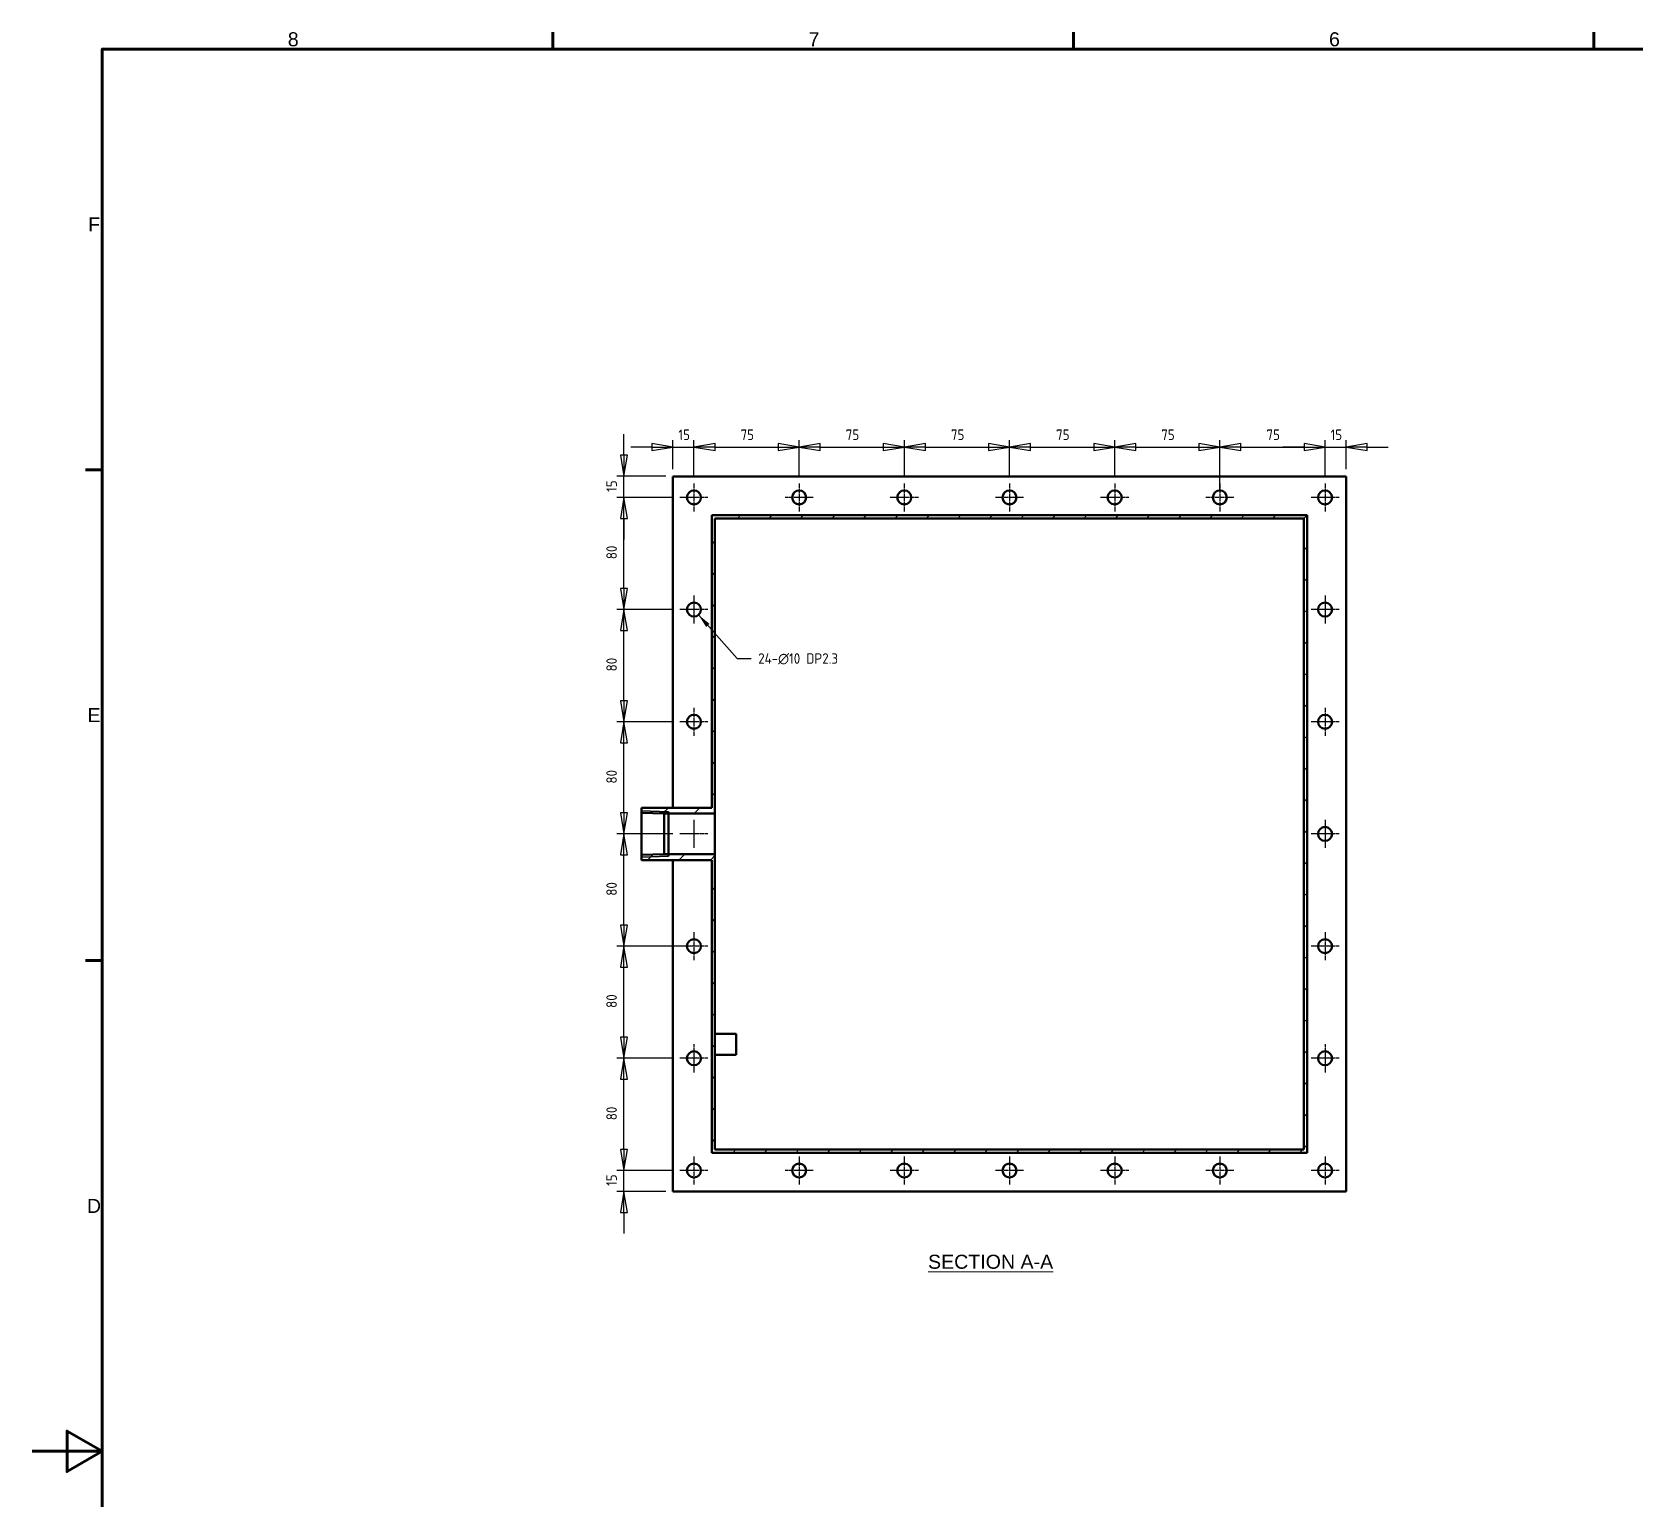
# Model space of a CAD drawing. Header units: millimetres. Extents: x 0 to 2970, y 0 to 2100.
# Drawn here: x 0 to 1144, y 1015 to 2062 of the extents above; entities that cross this region are included whole.
import ezdxf

# ---------------------------------------------------------------- set-up
doc = ezdxf.new("R2010")
doc.units = ezdxf.units.MM
doc.header["$LTSCALE"] = 5
doc.linetypes.add('CHAIN', pattern=[0.7087, 0.4724, -0.0591, 0.1181, -0.0591])
doc.layers.get('0').update_dxf_attribs({"lineweight": 25})
for name, color, linetype, lineweight in [('가시적인 것(ISO)', 7, 'Continuous', 50), ('경계(ISO)', 7, 'Continuous', 70), ('기호(ISO)', 7, 'Continuous', 25), ('치수(ISO)', 7, 'Continuous', 25)]:
    doc.layers.add(name, color=color, linetype=linetype, lineweight=lineweight)
for name, color, linetype, lineweight, true_color in [('가시적인 좁은 것(ISO)', 1, 'Continuous', 35, 0xff0000), ('중심 표식(ISO)', 1, 'Continuous', 25, 0xff0000), ('해치(ISO)', 1, 'Continuous', 18, 0xff0000)]:
    doc.layers.add(name, color=color, linetype=linetype, lineweight=lineweight, true_color=true_color)
doc.styles.add('ISO Proportional', font='arial.ttf')
doc.styles.add('ISO ProportionalPSTEK', font='isocp.shx')
doc.styles.add('텍스트 스타일403', font='arial.ttf')
doc.dimstyles.new('PSTEK', dxfattribs={"dimscale": 5, "dimtxt": 1.5, "dimasz": 3, "dimexe": 1, "dimexo": 1, "dimgap": 1, "dimtad": 1, "dimrnd": 1e-08, "dimdsep": 46, "dimtxsty": 'ISO ProportionalPSTEK', "dimblk": 'Filled-1', "dimcen": 0.09, "dimdle": 10, "dimclrd": 3, "dimclre": 3, "dimclrt": 1, "dimadec": 1, "dimazin": 2, "dimtfac": 1, "dimtmove": 0, "dimatfit": 3, "dimfxl": 1, "dimtolj": 1, "dimlwd": -1, "dimlwe": -1, "dimarcsym": 0})
doc.dimstyles.new('PSTEK$7', dxfattribs={"dimscale": 5, "dimtxt": 1.5, "dimasz": 2, "dimexe": 1, "dimexo": 1, "dimgap": 1, "dimtad": 1, "dimrnd": 1e-08, "dimdsep": 46, "dimtxsty": 'ISO ProportionalPSTEK', "dimblk": 'Filled-1', "dimcen": 0.09, "dimdle": 10, "dimclrd": 3, "dimclre": 3, "dimclrt": 1, "dimadec": 1, "dimazin": 2, "dimtfac": 1, "dimtmove": 0, "dimatfit": 3, "dimfxl": 1, "dimtolj": 1, "dimlwd": -1, "dimlwe": -1, "dimarcsym": 0})

# ---------------------------------------------------------------- blocks, each defined once
blk = doc.blocks.new('경계 Default Border')
at = {"layer": '경계(ISO)'}
for p, q in [((74.25, 410), (74.25, 412.4)), ((148.5, 410), (148.5, 412.4)), ((222.75, 410), (222.75, 412.4)), ((10, 350), (7.6, 350)), ((10, 280), (7.6, 280))]:
    blk.add_line(p, q, dxfattribs=at)
at = {"layer": '경계(ISO)', "flags": 128}
for points in [[(10, 10), (10, 410), (584, 410), (584, 10), (10, 10)], [(0, 210), (10, 210), (5, 212.89), (5, 207.11), (10, 210)]]:
    blk.add_lwpolyline(points, dxfattribs=at)
at = {"layer": '경계(ISO)', "color": 7, "char_height": 2, "attachment_point": 7, "style": 'ISO Proportional'}
for s, insert in [('8', (36.47, 410.37)), ('7', (110.74, 410.4)), ('6', (184.96, 410.37)), ('F', (7.99, 384)), ('E', (7.9, 314)), ('D', (7.82, 244))]:
    blk.add_mtext(s, dxfattribs=dict(at, insert=insert))
blk = doc.blocks.new('Filled-1')
at = {"color": 0}
for p, q in [((0, 0), (-1, 0.167)), ((-1, 0.167), (-1, -0.167)), ((-1, 0), (0, 0)), ((-1, -0.167), (0, 0))]:
    blk.add_line(p, q, dxfattribs=at)
at = {"color": 0, "flags": 128}
blk.add_lwpolyline([(-1, -0.167), (0, 0), (-1, 0.167), (-1, -0.167)], dxfattribs=at)
at = {"color": 0}
blk.add_solid([(-1, -0.167), (0, 0), (-1, 0.167), (-1, -0.167)], dxfattribs=at)
blk = doc.blocks.new('*D16')
at = {"layer": 'Defpoints', "color": 0, "transparency": 16777216}
for p in [(422, 1250.3), (462, 1250.3), (457, 1235.3)]:
    blk.add_point(p, dxfattribs=at)
at = {"layer": '치수(ISO)', "color": 3, "transparency": 16777216}
for p, q in [((422, 1265.3), (422, 1280.3)), ((457, 1250.3), (417, 1250.3)), ((422, 1235.3), (422, 1250.3)), ((452, 1235.3), (417, 1235.3)), ((422, 1220.3), (422, 1205.3))]:
    blk.add_line(p, q, dxfattribs=at)
at = {"layer": '치수(ISO)', "color": 3, "transparency": 16777216, "xscale": 15, "yscale": 15, "zscale": 15}
for p, rotation in [((422, 1250.3), 270), ((422, 1235.3), 90)]:
    blk.add_blockref('Filled-1', p, dxfattribs=dict(at, rotation=rotation))
at = {"layer": '치수(ISO)', "color": 1, "transparency": 16777216, "insert": (409.5, 1239.2), "char_height": 7.5, "attachment_point": 1, "rotation": 90, "style": 'ISO ProportionalPSTEK'}
blk.add_mtext('\\A1;15', dxfattribs=at)
blk = doc.blocks.new('*D17')
at = {"layer": 'Defpoints', "color": 0, "transparency": 16777216}
for p in [(422, 1745.3), (457, 1745.3), (462, 1730.3)]:
    blk.add_point(p, dxfattribs=at)
at = {"layer": '치수(ISO)', "color": 3, "transparency": 16777216}
for p, q in [((422, 1760.3), (422, 1775.3)), ((452, 1745.3), (417, 1745.3)), ((422, 1730.3), (422, 1745.3)), ((457, 1730.3), (417, 1730.3)), ((422, 1715.3), (422, 1700.3))]:
    blk.add_line(p, q, dxfattribs=at)
at = {"layer": '치수(ISO)', "color": 3, "transparency": 16777216, "xscale": 15, "yscale": 15, "zscale": 15}
for p, rotation in [((422, 1745.3), 270), ((422, 1730.3), 90)]:
    blk.add_blockref('Filled-1', p, dxfattribs=dict(at, rotation=rotation))
at = {"layer": '치수(ISO)', "color": 1, "transparency": 16777216, "insert": (409.5, 1734.2), "char_height": 7.5, "attachment_point": 1, "rotation": 90, "style": 'ISO ProportionalPSTEK'}
blk.add_mtext('\\A1;15', dxfattribs=at)
blk = doc.blocks.new('*D18')
at = {"layer": 'Defpoints', "color": 0, "transparency": 16777216}
for p in [(422, 1730.3), (462, 1730.3), (462, 1650.3)]:
    blk.add_point(p, dxfattribs=at)
at = {"layer": '치수(ISO)', "color": 3, "transparency": 16777216}
for p, q in [((457, 1730.3), (417, 1730.3)), ((422, 1665.3), (422, 1715.3)), ((457, 1650.3), (417, 1650.3))]:
    blk.add_line(p, q, dxfattribs=at)
at = {"layer": '치수(ISO)', "color": 3, "transparency": 16777216, "xscale": 15, "yscale": 15, "zscale": 15}
for p, rotation in [((422, 1730.3), 90), ((422, 1650.3), 270)]:
    blk.add_blockref('Filled-1', p, dxfattribs=dict(at, rotation=rotation))
at = {"layer": '치수(ISO)', "color": 1, "transparency": 16777216, "insert": (409.5, 1686.2), "char_height": 7.5, "attachment_point": 1, "rotation": 90, "style": 'ISO ProportionalPSTEK'}
blk.add_mtext('\\A1;80', dxfattribs=at)
blk = doc.blocks.new('*D19')
at = {"layer": 'Defpoints', "color": 0, "transparency": 16777216}
for p in [(472, 1766.2), (457, 1745.3), (472, 1740.3)]:
    blk.add_point(p, dxfattribs=at)
at = {"layer": '치수(ISO)', "color": 3, "transparency": 16777216}
for p, q in [((442, 1766.2), (427, 1766.2)), ((457, 1750.3), (457, 1771.2)), ((457, 1766.2), (472, 1766.2)), ((472, 1745.3), (472, 1771.2)), ((487, 1766.2), (502, 1766.2))]:
    blk.add_line(p, q, dxfattribs=at)
at = {"layer": '치수(ISO)', "color": 3, "transparency": 16777216, "xscale": 15, "yscale": 15, "zscale": 15}
blk.add_blockref('Filled-1', (457, 1766.2), dxfattribs=at)
at = {"layer": '치수(ISO)', "color": 3, "transparency": 16777216, "xscale": 15, "yscale": 15, "zscale": 15, "rotation": 180}
blk.add_blockref('Filled-1', (472, 1766.2), dxfattribs=at)
at = {"layer": '치수(ISO)', "color": 1, "transparency": 16777216, "insert": (460.9, 1778.7), "char_height": 7.5, "attachment_point": 1, "style": 'ISO ProportionalPSTEK'}
blk.add_mtext('\\A1;15', dxfattribs=at)
blk = doc.blocks.new('*D20')
at = {"layer": 'Defpoints', "color": 0, "transparency": 16777216}
for p in [(547, 1766.2), (472, 1740.3), (547, 1740.3)]:
    blk.add_point(p, dxfattribs=at)
at = {"layer": '치수(ISO)', "color": 3, "transparency": 16777216}
for p, q in [((472, 1745.3), (472, 1771.2)), ((487, 1766.2), (532, 1766.2)), ((547, 1745.3), (547, 1771.2))]:
    blk.add_line(p, q, dxfattribs=at)
at = {"layer": '치수(ISO)', "color": 3, "transparency": 16777216, "xscale": 15, "yscale": 15, "zscale": 15, "rotation": 180}
blk.add_blockref('Filled-1', (472, 1766.2), dxfattribs=at)
at = {"layer": '치수(ISO)', "color": 3, "transparency": 16777216, "xscale": 15, "yscale": 15, "zscale": 15}
blk.add_blockref('Filled-1', (547, 1766.2), dxfattribs=at)
at = {"layer": '치수(ISO)', "color": 1, "transparency": 16777216, "insert": (505.2, 1778.7), "char_height": 7.5, "attachment_point": 1, "style": 'ISO ProportionalPSTEK'}
blk.add_mtext('\\A1;75', dxfattribs=at)
blk = doc.blocks.new('*D21')
at = {"layer": 'Defpoints', "color": 0, "transparency": 16777216}
for p in [(937, 1766.2), (922, 1740.3), (937, 1745.3)]:
    blk.add_point(p, dxfattribs=at)
at = {"layer": '치수(ISO)', "color": 3, "transparency": 16777216}
for p, q in [((907, 1766.2), (892, 1766.2)), ((922, 1745.3), (922, 1771.2)), ((922, 1766.2), (937, 1766.2)), ((937, 1750.3), (937, 1771.2)), ((952, 1766.2), (967, 1766.2))]:
    blk.add_line(p, q, dxfattribs=at)
at = {"layer": '치수(ISO)', "color": 3, "transparency": 16777216, "xscale": 15, "yscale": 15, "zscale": 15}
blk.add_blockref('Filled-1', (922, 1766.2), dxfattribs=at)
at = {"layer": '치수(ISO)', "color": 3, "transparency": 16777216, "xscale": 15, "yscale": 15, "zscale": 15, "rotation": 180}
blk.add_blockref('Filled-1', (937, 1766.2), dxfattribs=at)
at = {"layer": '치수(ISO)', "color": 1, "transparency": 16777216, "insert": (925.9, 1778.7), "char_height": 7.5, "attachment_point": 1, "style": 'ISO ProportionalPSTEK'}
blk.add_mtext('\\A1;15', dxfattribs=at)
blk = doc.blocks.new('*D53')
at = {"layer": 'Defpoints', "color": 0, "transparency": 16777216}
for p in [(422, 1330.3), (462, 1330.3), (462, 1250.3)]:
    blk.add_point(p, dxfattribs=at)
at = {"layer": '치수(ISO)', "color": 3, "transparency": 16777216}
for p, q in [((457, 1330.3), (417, 1330.3)), ((422, 1265.3), (422, 1315.3)), ((457, 1250.3), (417, 1250.3))]:
    blk.add_line(p, q, dxfattribs=at)
at = {"layer": '치수(ISO)', "color": 3, "transparency": 16777216, "xscale": 15, "yscale": 15, "zscale": 15}
for p, rotation in [((422, 1330.3), 90), ((422, 1250.3), 270)]:
    blk.add_blockref('Filled-1', p, dxfattribs=dict(at, rotation=rotation))
at = {"layer": '치수(ISO)', "color": 1, "transparency": 16777216, "insert": (409.5, 1286.1), "char_height": 7.5, "attachment_point": 1, "rotation": 90, "style": 'ISO ProportionalPSTEK'}
blk.add_mtext('\\A1;80', dxfattribs=at)
blk = doc.blocks.new('*D54')
at = {"layer": 'Defpoints', "color": 0, "transparency": 16777216}
for p in [(422, 1650.3), (462, 1650.3), (462, 1570.3)]:
    blk.add_point(p, dxfattribs=at)
at = {"layer": '치수(ISO)', "color": 3, "transparency": 16777216}
for p, q in [((457, 1650.3), (417, 1650.3)), ((422, 1585.3), (422, 1635.3)), ((457, 1570.3), (417, 1570.3))]:
    blk.add_line(p, q, dxfattribs=at)
at = {"layer": '치수(ISO)', "color": 3, "transparency": 16777216, "xscale": 15, "yscale": 15, "zscale": 15}
for p, rotation in [((422, 1650.3), 90), ((422, 1570.3), 270)]:
    blk.add_blockref('Filled-1', p, dxfattribs=dict(at, rotation=rotation))
at = {"layer": '치수(ISO)', "color": 1, "transparency": 16777216, "insert": (409.5, 1606.2), "char_height": 7.5, "attachment_point": 1, "rotation": 90, "style": 'ISO ProportionalPSTEK'}
blk.add_mtext('\\A1;80', dxfattribs=at)
blk = doc.blocks.new('*D55')
at = {"layer": 'Defpoints', "color": 0, "transparency": 16777216}
for p in [(422, 1570.3), (462, 1570.3), (462, 1490.3)]:
    blk.add_point(p, dxfattribs=at)
at = {"layer": '치수(ISO)', "color": 3, "transparency": 16777216}
for p, q in [((457, 1570.3), (417, 1570.3)), ((422, 1505.3), (422, 1555.3)), ((457, 1490.3), (417, 1490.3))]:
    blk.add_line(p, q, dxfattribs=at)
at = {"layer": '치수(ISO)', "color": 3, "transparency": 16777216, "xscale": 15, "yscale": 15, "zscale": 15}
for p, rotation in [((422, 1570.3), 90), ((422, 1490.3), 270)]:
    blk.add_blockref('Filled-1', p, dxfattribs=dict(at, rotation=rotation))
at = {"layer": '치수(ISO)', "color": 1, "transparency": 16777216, "insert": (409.5, 1526.2), "char_height": 7.5, "attachment_point": 1, "rotation": 90, "style": 'ISO ProportionalPSTEK'}
blk.add_mtext('\\A1;80', dxfattribs=at)
blk = doc.blocks.new('*D56')
at = {"layer": 'Defpoints', "color": 0, "transparency": 16777216}
for p in [(422, 1490.3), (462, 1490.3), (472, 1410.3)]:
    blk.add_point(p, dxfattribs=at)
at = {"layer": '치수(ISO)', "color": 3, "transparency": 16777216}
for p, q in [((457, 1490.3), (417, 1490.3)), ((422, 1425.3), (422, 1475.3)), ((467, 1410.3), (417, 1410.3))]:
    blk.add_line(p, q, dxfattribs=at)
at = {"layer": '치수(ISO)', "color": 3, "transparency": 16777216, "xscale": 15, "yscale": 15, "zscale": 15}
for p, rotation in [((422, 1490.3), 90), ((422, 1410.3), 270)]:
    blk.add_blockref('Filled-1', p, dxfattribs=dict(at, rotation=rotation))
at = {"layer": '치수(ISO)', "color": 1, "transparency": 16777216, "insert": (409.5, 1446.2), "char_height": 7.5, "attachment_point": 1, "rotation": 90, "style": 'ISO ProportionalPSTEK'}
blk.add_mtext('\\A1;80', dxfattribs=at)
blk = doc.blocks.new('*D57')
at = {"layer": 'Defpoints', "color": 0, "transparency": 16777216}
for p in [(422, 1410.3), (472, 1410.3), (462, 1330.3)]:
    blk.add_point(p, dxfattribs=at)
at = {"layer": '치수(ISO)', "color": 3, "transparency": 16777216}
for p, q in [((467, 1410.3), (417, 1410.3)), ((422, 1345.3), (422, 1395.3)), ((457, 1330.3), (417, 1330.3))]:
    blk.add_line(p, q, dxfattribs=at)
at = {"layer": '치수(ISO)', "color": 3, "transparency": 16777216, "xscale": 15, "yscale": 15, "zscale": 15}
for p, rotation in [((422, 1410.3), 90), ((422, 1330.3), 270)]:
    blk.add_blockref('Filled-1', p, dxfattribs=dict(at, rotation=rotation))
at = {"layer": '치수(ISO)', "color": 1, "transparency": 16777216, "insert": (409.5, 1366.2), "char_height": 7.5, "attachment_point": 1, "rotation": 90, "style": 'ISO ProportionalPSTEK'}
blk.add_mtext('\\A1;80', dxfattribs=at)
blk = doc.blocks.new('*D58')
at = {"layer": 'Defpoints', "color": 0, "transparency": 16777216}
for p in [(622, 1766.2), (547, 1740.3), (622, 1740.3)]:
    blk.add_point(p, dxfattribs=at)
at = {"layer": '치수(ISO)', "color": 3, "transparency": 16777216}
for p, q in [((547, 1745.3), (547, 1771.2)), ((562, 1766.2), (607, 1766.2)), ((622, 1745.3), (622, 1771.2))]:
    blk.add_line(p, q, dxfattribs=at)
at = {"layer": '치수(ISO)', "color": 3, "transparency": 16777216, "xscale": 15, "yscale": 15, "zscale": 15, "rotation": 180}
blk.add_blockref('Filled-1', (547, 1766.2), dxfattribs=at)
at = {"layer": '치수(ISO)', "color": 3, "transparency": 16777216, "xscale": 15, "yscale": 15, "zscale": 15}
blk.add_blockref('Filled-1', (622, 1766.2), dxfattribs=at)
at = {"layer": '치수(ISO)', "color": 1, "transparency": 16777216, "insert": (580.2, 1778.7), "char_height": 7.5, "attachment_point": 1, "style": 'ISO ProportionalPSTEK'}
blk.add_mtext('\\A1;75', dxfattribs=at)
blk = doc.blocks.new('*D59')
at = {"layer": 'Defpoints', "color": 0, "transparency": 16777216}
for p in [(697, 1766.2), (622, 1740.3), (697, 1740.3)]:
    blk.add_point(p, dxfattribs=at)
at = {"layer": '치수(ISO)', "color": 3, "transparency": 16777216}
for p, q in [((622, 1745.3), (622, 1771.2)), ((637, 1766.2), (682, 1766.2)), ((697, 1745.3), (697, 1771.2))]:
    blk.add_line(p, q, dxfattribs=at)
at = {"layer": '치수(ISO)', "color": 3, "transparency": 16777216, "xscale": 15, "yscale": 15, "zscale": 15, "rotation": 180}
blk.add_blockref('Filled-1', (622, 1766.2), dxfattribs=at)
at = {"layer": '치수(ISO)', "color": 3, "transparency": 16777216, "xscale": 15, "yscale": 15, "zscale": 15}
blk.add_blockref('Filled-1', (697, 1766.2), dxfattribs=at)
at = {"layer": '치수(ISO)', "color": 1, "transparency": 16777216, "insert": (655.2, 1778.7), "char_height": 7.5, "attachment_point": 1, "style": 'ISO ProportionalPSTEK'}
blk.add_mtext('\\A1;75', dxfattribs=at)
blk = doc.blocks.new('*D60')
at = {"layer": 'Defpoints', "color": 0, "transparency": 16777216}
for p in [(772, 1766.2), (697, 1740.3), (772, 1740.3)]:
    blk.add_point(p, dxfattribs=at)
at = {"layer": '치수(ISO)', "color": 3, "transparency": 16777216}
for p, q in [((697, 1745.3), (697, 1771.2)), ((712, 1766.2), (757, 1766.2)), ((772, 1745.3), (772, 1771.2))]:
    blk.add_line(p, q, dxfattribs=at)
at = {"layer": '치수(ISO)', "color": 3, "transparency": 16777216, "xscale": 15, "yscale": 15, "zscale": 15, "rotation": 180}
blk.add_blockref('Filled-1', (697, 1766.2), dxfattribs=at)
at = {"layer": '치수(ISO)', "color": 3, "transparency": 16777216, "xscale": 15, "yscale": 15, "zscale": 15}
blk.add_blockref('Filled-1', (772, 1766.2), dxfattribs=at)
at = {"layer": '치수(ISO)', "color": 1, "transparency": 16777216, "insert": (730.2, 1778.7), "char_height": 7.5, "attachment_point": 1, "style": 'ISO ProportionalPSTEK'}
blk.add_mtext('\\A1;75', dxfattribs=at)
blk = doc.blocks.new('*D61')
at = {"layer": 'Defpoints', "color": 0, "transparency": 16777216}
for p in [(847, 1766.2), (772, 1740.3), (847, 1730.3)]:
    blk.add_point(p, dxfattribs=at)
at = {"layer": '치수(ISO)', "color": 3, "transparency": 16777216}
for p, q in [((772, 1745.3), (772, 1771.2)), ((787, 1766.2), (832, 1766.2)), ((847, 1735.3), (847, 1771.2))]:
    blk.add_line(p, q, dxfattribs=at)
at = {"layer": '치수(ISO)', "color": 3, "transparency": 16777216, "xscale": 15, "yscale": 15, "zscale": 15, "rotation": 180}
blk.add_blockref('Filled-1', (772, 1766.2), dxfattribs=at)
at = {"layer": '치수(ISO)', "color": 3, "transparency": 16777216, "xscale": 15, "yscale": 15, "zscale": 15}
blk.add_blockref('Filled-1', (847, 1766.2), dxfattribs=at)
at = {"layer": '치수(ISO)', "color": 1, "transparency": 16777216, "insert": (805.2, 1778.7), "char_height": 7.5, "attachment_point": 1, "style": 'ISO ProportionalPSTEK'}
blk.add_mtext('\\A1;75', dxfattribs=at)
blk = doc.blocks.new('*D62')
at = {"layer": 'Defpoints', "color": 0, "transparency": 16777216}
for p in [(922, 1766.2), (922, 1740.3), (847, 1730.3)]:
    blk.add_point(p, dxfattribs=at)
at = {"layer": '치수(ISO)', "color": 3, "transparency": 16777216}
for p, q in [((847, 1735.3), (847, 1771.2)), ((862, 1766.2), (907, 1766.2)), ((922, 1745.3), (922, 1771.2))]:
    blk.add_line(p, q, dxfattribs=at)
at = {"layer": '치수(ISO)', "color": 3, "transparency": 16777216, "xscale": 15, "yscale": 15, "zscale": 15, "rotation": 180}
blk.add_blockref('Filled-1', (847, 1766.2), dxfattribs=at)
at = {"layer": '치수(ISO)', "color": 3, "transparency": 16777216, "xscale": 15, "yscale": 15, "zscale": 15}
blk.add_blockref('Filled-1', (922, 1766.2), dxfattribs=at)
at = {"layer": '치수(ISO)', "color": 1, "transparency": 16777216, "insert": (880.2, 1778.7), "char_height": 7.5, "attachment_point": 1, "style": 'ISO ProportionalPSTEK'}
blk.add_mtext('\\A1;75', dxfattribs=at)

msp = doc.modelspace()

# ---------------------------------------------------------------- hatches: boundary and pattern name
at = {"layer": '해치(ISO)'}
h = msp.add_hatch(dxfattribs=at)
h.set_pattern_fill('ANSI31', color=256, scale=127, style=0)
h.set_pattern_definition([(45, (0, 0), (-11.22532, 11.22532), [])])
h.paths.add_polyline_path([(486.9735, 1715.2579), (906.9735, 1715.2579), (906.9735, 1265.2579), (486.9735, 1265.2579), (486.9735, 1475.7579), (450.7655, 1475.7579), (434.6735, 1475.255), (434.6735, 1471.5079), (484.6735, 1471.5079), (484.6735, 1262.9579), (909.2735, 1262.9579), (909.2735, 1717.5579), (484.6735, 1717.5579), (484.6735, 1509.0079), (434.6735, 1509.0079), (434.6735, 1505.2608), (450.7655, 1504.7579), (486.9735, 1504.7579)])

# ---------------------------------------------------------------- linework, layer by layer
at = {"layer": '가시적인 것(ISO)'}
for p, q in [((456.9735, 1745.2579), (936.9735, 1745.2579)), ((456.9735, 1509.0079), (456.9735, 1745.2579)), ((936.9735, 1745.2579), (936.9735, 1235.2579)), ((909.2735, 1717.5579), (484.6735, 1717.5579)), ((484.6735, 1717.5579), (484.6735, 1509.0079)), ((909.2735, 1262.9579), (909.2735, 1717.5579)), ((486.9735, 1715.2579), (906.9735, 1715.2579)), ((486.9735, 1504.7579), (486.9735, 1715.2579)), ((906.9735, 1715.2579), (906.9735, 1265.2579)), ((484.6735, 1509.0079), (434.6735, 1509.0079)), ((434.6735, 1509.0079), (434.6735, 1505.2608)), ((434.6735, 1505.2608), (450.7655, 1504.7579)), ((434.6735, 1475.255), (434.6735, 1505.2608)), ((450.7655, 1504.7579), (486.9735, 1504.7579)), ((450.7655, 1475.7579), (450.7655, 1504.7579)), ((453.7735, 1506.1436), (453.7735, 1474.3722)), ((486.9735, 1504.7579), (486.9735, 1475.7579)), ((450.7655, 1475.7579), (434.6735, 1475.255)), ((486.9735, 1475.7579), (450.7655, 1475.7579)), ((486.9735, 1265.2579), (486.9735, 1475.7579)), ((434.6735, 1475.255), (434.6735, 1471.5079)), ((434.6735, 1471.5079), (484.6735, 1471.5079)), ((456.9735, 1235.2579), (456.9735, 1471.5079)), ((484.6735, 1471.5079), (484.6735, 1262.9579)), ((486.9735, 1347.7579), (501.9735, 1347.7579)), ((501.9735, 1332.7579), (501.9735, 1347.7579)), ((486.9735, 1332.7579), (501.9735, 1332.7579)), ((484.6735, 1262.9579), (909.2735, 1262.9579)), ((906.9735, 1265.2579), (486.9735, 1265.2579)), ((936.9735, 1235.2579), (456.9735, 1235.2579))]:
    msp.add_line(p, q, dxfattribs=at)
for centre in [(471.9735, 1730.2579), (546.9735, 1730.2579), (621.9735, 1730.2579), (696.9735, 1730.2579), (771.9735, 1730.2579), (846.9735, 1730.2579), (921.9735, 1730.2579), (471.9735, 1650.2579), (921.9735, 1650.2579), (471.9735, 1570.2579), (921.9735, 1570.2579), (921.9735, 1490.2579), (471.9735, 1410.2579), (921.9735, 1410.2579), (471.9735, 1330.2579), (921.9735, 1330.2579), (471.9735, 1250.2579), (546.9735, 1250.2579), (621.9735, 1250.2579), (696.9735, 1250.2579), (771.9735, 1250.2579), (846.9735, 1250.2579), (921.9735, 1250.2579)]:
    msp.add_circle(centre, 5, dxfattribs=at)
at = {"layer": '가시적인 좁은 것(ISO)'}
for p, q in [((453.7735, 1506.1436), (434.6735, 1506.7405)), ((434.6735, 1473.7753), (453.7735, 1474.3722))]:
    msp.add_line(p, q, dxfattribs=at)
at = {"layer": '기호(ISO)', "color": 7, "lineweight": 18}
msp.add_line((638.8784, 1177.9545), (728.2001, 1177.9545), dxfattribs=at)
at = {"layer": '중심 표식(ISO)', "linetype": 'CHAIN'}
for p, q in [((471.9735, 1740.2579), (471.9735, 1720.2579)), ((546.9735, 1740.2579), (546.9735, 1720.2579)), ((621.9735, 1740.2579), (621.9735, 1720.2579)), ((696.9735, 1740.2579), (696.9735, 1720.2579)), ((771.9735, 1740.2579), (771.9735, 1720.2579)), ((846.9735, 1740.2579), (846.9735, 1720.2579)), ((921.9735, 1740.2579), (921.9735, 1720.2579)), ((481.9735, 1730.2579), (461.9735, 1730.2579)), ((556.9735, 1730.2579), (536.9735, 1730.2579)), ((631.9735, 1730.2579), (611.9735, 1730.2579)), ((706.9735, 1730.2579), (686.9735, 1730.2579)), ((781.9735, 1730.2579), (761.9735, 1730.2579)), ((856.9735, 1730.2579), (836.9735, 1730.2579)), ((931.9735, 1730.2579), (911.9735, 1730.2579)), ((471.9735, 1660.2579), (471.9735, 1640.2579)), ((921.9735, 1660.2579), (921.9735, 1640.2579)), ((481.9735, 1650.2579), (461.9735, 1650.2579)), ((931.9735, 1650.2579), (911.9735, 1650.2579)), ((471.9735, 1580.2579), (471.9735, 1560.2579)), ((921.9735, 1580.2579), (921.9735, 1560.2579)), ((481.9735, 1570.2579), (461.9735, 1570.2579)), ((931.9735, 1570.2579), (911.9735, 1570.2579)), ((471.9735, 1500.2579), (471.9735, 1480.2579)), ((921.9735, 1500.2579), (921.9735, 1480.2579)), ((481.9735, 1490.2579), (461.9735, 1490.2579)), ((931.9735, 1490.2579), (911.9735, 1490.2579)), ((471.9735, 1420.2579), (471.9735, 1400.2579)), ((921.9735, 1420.2579), (921.9735, 1400.2579)), ((481.9735, 1410.2579), (461.9735, 1410.2579)), ((931.9735, 1410.2579), (911.9735, 1410.2579)), ((471.9735, 1340.2579), (471.9735, 1320.2579)), ((921.9735, 1340.2579), (921.9735, 1320.2579)), ((481.9735, 1330.2579), (461.9735, 1330.2579)), ((931.9735, 1330.2579), (911.9735, 1330.2579)), ((471.9735, 1260.2579), (471.9735, 1240.2579)), ((546.9735, 1260.2579), (546.9735, 1240.2579)), ((621.9735, 1260.2579), (621.9735, 1240.2579)), ((696.9735, 1260.2579), (696.9735, 1240.2579)), ((771.9735, 1260.2579), (771.9735, 1240.2579)), ((846.9735, 1260.2579), (846.9735, 1240.2579)), ((921.9735, 1260.2579), (921.9735, 1240.2579)), ((481.9735, 1250.2579), (461.9735, 1250.2579)), ((556.9735, 1250.2579), (536.9735, 1250.2579)), ((631.9735, 1250.2579), (611.9735, 1250.2579)), ((706.9735, 1250.2579), (686.9735, 1250.2579)), ((781.9735, 1250.2579), (761.9735, 1250.2579)), ((856.9735, 1250.2579), (836.9735, 1250.2579)), ((931.9735, 1250.2579), (911.9735, 1250.2579))]:
    msp.add_line(p, q, dxfattribs=at)

# ---------------------------------------------------------------- block references
at = {"xscale": 5, "yscale": 5, "zscale": 5}
msp.add_blockref('경계 Default Border', (0, 0), dxfattribs=at)

# ---------------------------------------------------------------- texts
at = {"layer": '기호(ISO)', "color": 1, "true_color": 0xff0000, "insert": (517.7481, 1619.1075), "char_height": 7.5, "width": 68.262039, "attachment_point": 1, "line_spacing_factor": 0.2625, "style": 'ISO ProportionalPSTEK'}
msp.add_mtext('{24-\\fAIGDT|b0|i0;\\H7.4953;n\\fisocp|b0|i0;\\H7.5000;10 DP2.3}', dxfattribs=at)
at = {"layer": '기호(ISO)', "color": 7, "insert": (638.8784, 1180.0368), "char_height": 10, "attachment_point": 7, "style": '텍스트 스타일403'}
msp.add_mtext('SECTION A-A', dxfattribs=at)

# ---------------------------------------------------------------- dimensions: what is measured, and where the dimension line sits
at = {"layer": '치수(ISO)', "color": 3, "true_color": 0x00ff00}
for base, p1, p2, angle, override, picture, middle in [((421.9735, 1745.2579), (461.9735, 1730.2579), (456.9735, 1745.2579), 90, {"dimdec": 2, "dimblk1": 'Filled-1', "dimsah": 1, "dimtp": 0, "dimtm": 0, "dimtdec": 2, "dimtofl": 1, "dimatfit": 1}, '*D17', (421.9735, 1737.7579)), ((471.9735, 1766.2137), (456.9735, 1745.2579), (471.9735, 1740.2579), 180, {"dimdec": 2, "dimblk2": 'Filled-1', "dimsah": 1, "dimtp": 0, "dimtm": 0, "dimtdec": 2, "dimtofl": 1, "dimatfit": 1}, '*D19', (464.4735, 1766.2137)), ((546.9735, 1766.2137), (471.9735, 1740.2579), (546.9735, 1740.2579), 180, {"dimdec": 2, "dimblk1": 'Filled-1', "dimblk2": 'Filled-1', "dimsah": 1, "dimtp": 0, "dimtm": 0, "dimtdec": 2, "dimtofl": 0, "dimatfit": 1}, '*D20', (509.5235, 1766.2137)), ((621.9735, 1766.2137), (546.9735, 1740.2579), (621.9735, 1740.2579), 180, {"dimdec": 2, "dimblk1": 'Filled-1', "dimblk2": 'Filled-1', "dimsah": 1, "dimtp": 0, "dimtm": 0, "dimtdec": 2, "dimtofl": 0, "dimatfit": 1}, '*D58', (584.5235, 1766.2137)), ((696.9735, 1766.2137), (621.9735, 1740.2579), (696.9735, 1740.2579), 180, {"dimdec": 2, "dimblk1": 'Filled-1', "dimblk2": 'Filled-1', "dimsah": 1, "dimtp": 0, "dimtm": 0, "dimtdec": 2, "dimtofl": 0, "dimatfit": 1}, '*D59', (659.5235, 1766.2137)), ((771.9735, 1766.2137), (696.9735, 1740.2579), (771.9735, 1740.2579), 180, {"dimdec": 2, "dimblk1": 'Filled-1', "dimblk2": 'Filled-1', "dimsah": 1, "dimtp": 0, "dimtm": 0, "dimtdec": 2, "dimtofl": 0, "dimatfit": 1}, '*D60', (734.5235, 1766.2137)), ((846.9735, 1766.2137), (771.9735, 1740.2579), (846.9735, 1730.2579), 180, {"dimdec": 2, "dimblk1": 'Filled-1', "dimblk2": 'Filled-1', "dimsah": 1, "dimtp": 0, "dimtm": 0, "dimtdec": 2, "dimtofl": 0, "dimatfit": 1}, '*D61', (809.5235, 1766.2137)), ((921.9735, 1766.2137), (846.9735, 1730.2579), (921.9735, 1740.2579), 180, {"dimdec": 2, "dimblk1": 'Filled-1', "dimblk2": 'Filled-1', "dimsah": 1, "dimtp": 0, "dimtm": 0, "dimtdec": 2, "dimtofl": 0, "dimatfit": 1}, '*D62', (884.5235, 1766.2137)), ((936.9735, 1766.2137), (921.9735, 1740.2579), (936.9735, 1745.2579), 180, {"dimdec": 2, "dimblk1": 'Filled-1', "dimsah": 1, "dimtp": 0, "dimtm": 0, "dimtdec": 2, "dimtofl": 1, "dimatfit": 1}, '*D21', (929.4735, 1766.2137)), ((421.9735, 1730.2579), (461.9735, 1650.2579), (461.9735, 1730.2579), 90, {"dimdec": 2, "dimblk1": 'Filled-1', "dimblk2": 'Filled-1', "dimsah": 1, "dimtp": 0, "dimtm": 0, "dimtdec": 2, "dimtofl": 0, "dimatfit": 1}, '*D18', (421.9735, 1690.3079)), ((421.9735, 1650.2579), (461.9735, 1570.2579), (461.9735, 1650.2579), 90, {"dimdec": 2, "dimblk1": 'Filled-1', "dimsah": 1, "dimtp": 0, "dimtm": 0, "dimtdec": 2, "dimtofl": 0, "dimatfit": 1}, '*D54', (421.9735, 1610.3079)), ((421.9735, 1570.2579), (461.9735, 1490.2579), (461.9735, 1570.2579), 90, {"dimdec": 2, "dimblk1": 'Filled-1', "dimblk2": 'Filled-1', "dimsah": 1, "dimtp": 0, "dimtm": 0, "dimtdec": 2, "dimtofl": 0, "dimatfit": 1}, '*D55', (421.9735, 1530.3079)), ((421.9735, 1490.2579), (471.9735, 1410.2579), (461.9735, 1490.2579), 90, {"dimdec": 2, "dimblk1": 'Filled-1', "dimblk2": 'Filled-1', "dimsah": 1, "dimtp": 0, "dimtm": 0, "dimtdec": 2, "dimtofl": 0, "dimatfit": 1}, '*D56', (421.9735, 1450.3079)), ((421.9735, 1410.2579), (461.9735, 1330.2579), (471.9735, 1410.2579), 90, {"dimdec": 2, "dimblk1": 'Filled-1', "dimblk2": 'Filled-1', "dimsah": 1, "dimtp": 0, "dimtm": 0, "dimtdec": 2, "dimtofl": 0, "dimatfit": 1}, '*D57', (421.9735, 1370.3079)), ((421.9735, 1330.2579), (461.9735, 1250.2579), (461.9735, 1330.2579), 90, {"dimdec": 2, "dimblk2": 'Filled-1', "dimsah": 1, "dimtp": 0, "dimtm": 0, "dimtdec": 2, "dimtofl": 0, "dimatfit": 1}, '*D53', (421.9735, 1290.2079)), ((421.9735, 1250.2579), (456.9735, 1235.2579), (461.9735, 1250.2579), 90, {"dimdec": 2, "dimblk2": 'Filled-1', "dimsah": 1, "dimtp": 0, "dimtm": 0, "dimtdec": 2, "dimtofl": 1, "dimatfit": 1}, '*D16', (421.9735, 1242.7579))]:
    dim = msp.add_linear_dim(base=base, p1=p1, p2=p2, angle=angle, dimstyle='PSTEK', override=override, dxfattribs=at)
    dim.commit()
    dim.dimension.update_dxf_attribs({"geometry": picture, "text_midpoint": middle, "dimtype": 160})

# ---------------------------------------------------------------- leaders
at = {"layer": '기호(ISO)', "color": 3, "true_color": 0x00ff00, "annotation_type": 0, "has_hookline": 1, "hookline_direction": 0, "text_width": 63.8687}
msp.add_leader([(475.2423, 1646.4743), (502.7481, 1615.3575), (512.7481, 1615.3575)], dimstyle='PSTEK$7', override={"dimtad": 0}, dxfattribs=at)

doc.saveas('drawing.dxf')
